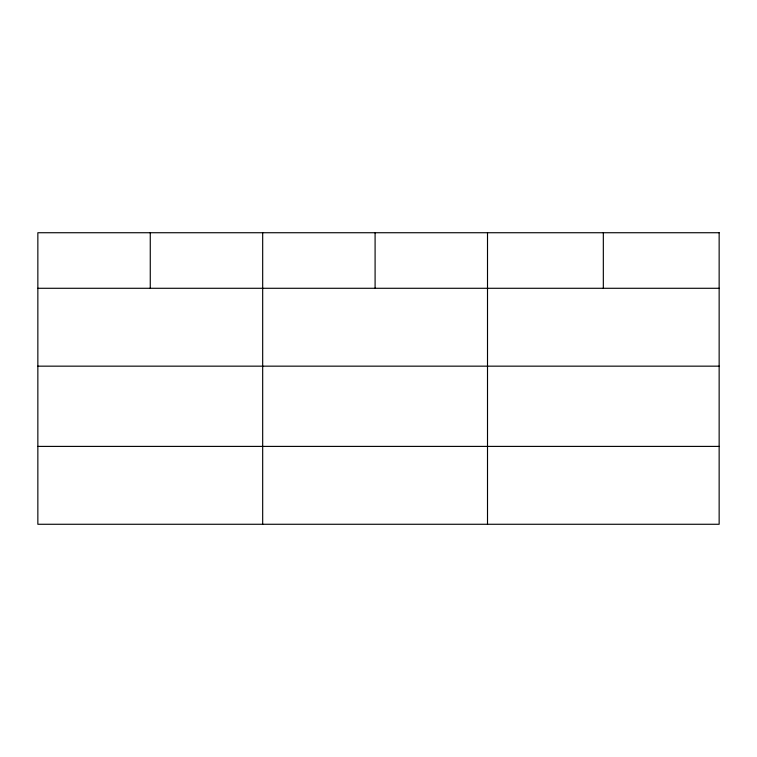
<?xml version="1.0" encoding="UTF-8"?>
<svg xmlns="http://www.w3.org/2000/svg" width="757" height="757" viewBox="0 0 757 757"><rect width="100%" height="100%" fill="white"/><g stroke="black" fill="none" stroke-linecap="round" stroke-linejoin="round"><path stroke-width="1.14" d="M37.85 288.285L719.15 288.285M37.85 366.161L719.15 366.161M37.85 446.403L719.15 446.403M603.329 232.73L603.329 288.285M487.508 232.73L487.508 524.27M375.094 232.73L375.094 288.285M262.679 232.73L262.679 524.27M150.265 232.73L150.265 288.285M719.15 232.73L37.85 232.73L37.85 524.27L719.15 524.27L719.15 232.73"/></g></svg>
